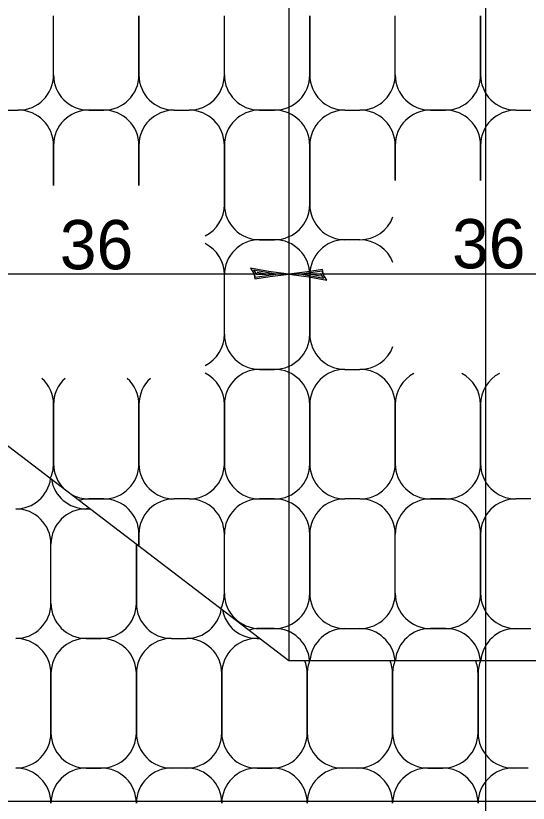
# Model space of a CAD drawing. Extents: x -0.02 to 2.83, y -0.09 to 1.83.
# Drawn here: x 0.8588 to 0.9801, y 0.7867 to 0.9732 of the extents above; entities that cross this region are included whole.
import ezdxf

# ---------------------------------------------------------------- set-up
doc = ezdxf.new("R2010")
doc.units = 0
doc.layers.add('RD_Pr_Roadway_Dimensions', color=7, linetype='Continuous')
doc.layers.add('SH_General_Details', color=7, linetype='Continuous')

msp = doc.modelspace()

# ---------------------------------------------------------------- linework, layer by layer
at = {"layer": 'RD_Pr_Roadway_Dimensions'}
for p, q in [((0.9233895842498139, 0.9119754394094153), (0.8350562509162321, 0.9119754394094153)), ((1.0167229175833956, 0.9119754394094153), (0.9233895842498139, 0.9119754394094153))]:
    msp.add_line(p, q, dxfattribs=at)
for points in [[(0.9151245842440023, 0.9120987727249666), (0.915402917590548, 0.910855439404647), (0.9188962509302393, 0.911390439391385), (0.9233895842498139, 0.9119754394094153), (0.9185912509230867, 0.912640439391385), (0.9143895842498139, 0.9133854393961534), (0.9151245842440023, 0.9120987727249666), (0.9154945842487707, 0.9112771060670419), (0.920371250913848, 0.9119854393998786), (0.9150412509111657, 0.9129271060625717), (0.9158279175823525, 0.9118687727252647), (0.9180662509268119, 0.9120121060612305), (0.9159112509159342, 0.9123404393995805)], [(0.9316545842556253, 0.9118537727395698), (0.9313762509291962, 0.9130987727249666), (0.927882917589505, 0.9125621060731515), (0.9233895842498139, 0.9119754394094153), (0.9281862509114638, 0.9113121060731514), (0.9323895842498139, 0.9105671060683831), (0.9316545842556253, 0.9118537727395698), (0.9312845842508569, 0.9126771060625716), (0.9264079175857797, 0.9119704393948121), (0.9317379175884619, 0.9110254394019648), (0.9309512509172753, 0.9120837727392718), (0.9287129175929323, 0.9119387727382287), (0.9308662509186163, 0.9116104393998786)]]:
    msp.add_lwpolyline(points, dxfattribs=at)
at = {"layer": 'SH_General_Details'}
for p, q in [((0.9700562509162322, 0.2684387727382287), (0.9700562509162322, 1.6240871060694262)), ((0.9233895842498139, 1.1570204394067332), (0.9233895842498139, 0.8205371060768767)), ((0.8677345842583075, 0.9591404393913849), (0.8677345842583075, 0.9731571060622736)), ((0.8677345842583075, 0.9591404393913849), (0.8677345842583075, 0.9731571060622736)), ((0.8677345842583075, 0.9591404393913849), (0.8677345842583075, 0.9731571060622736)), ((0.8879512509172752, 0.9591404393913849), (0.8879512509172752, 0.9731571060622736)), ((0.8879512509172752, 0.9731571060622736), (0.8879512509172752, 0.9591404393913849)), ((0.8879512509172752, 0.9731571060622736), (0.8879512509172752, 0.9591404393913849)), ((0.9081679175956144, 0.9591404393913849), (0.9081679175956144, 0.9731571060622736)), ((0.9081679175956144, 0.9591404393913849), (0.9081679175956144, 0.9731571060622736)), ((0.9081679175956144, 0.9591404393913849), (0.9081679175956144, 0.9731571060622736)), ((0.9283845842545823, 0.9591404393913849), (0.9283845842545823, 0.9731571060622736)), ((0.9283845842545823, 0.9731571060622736), (0.9283845842545823, 0.9591404393913849)), ((0.9283845842545823, 0.9731571060622736), (0.9283845842545823, 0.9591404393913849)), ((0.94860125091355, 0.9591404393913849), (0.94860125091355, 0.9731571060622736)), ((0.94860125091355, 0.9591404393913849), (0.94860125091355, 0.9731571060622736)), ((0.94860125091355, 0.9591404393913849), (0.94860125091355, 0.9731571060622736)), ((0.9688179175918892, 0.9591404393913849), (0.9688179175918892, 0.9731571060622736)), ((0.9688179175918892, 0.9731571060622736), (0.9688179175918892, 0.9591404393913849)), ((0.9688179175918892, 0.9731571060622736), (0.9688179175918892, 0.9591404393913849)), ((0.85585125091355, 0.9508071060578033), (0.8594012509254709, 0.9508071060578033)), ((0.85585125091355, 0.9508071060578033), (0.8594012509254709, 0.9508071060578033)), ((0.8760679175918892, 0.9508071060578033), (0.8796179175836936, 0.9508071060578033)), ((0.8760679175918892, 0.9508071060578033), (0.8796179175836936, 0.9508071060578033)), ((0.8796179175836936, 0.9508071060578033), (0.8760679175918892, 0.9508071060578033)), ((0.8962845842508569, 0.9508071060578033), (0.8998345842627778, 0.9508071060578033)), ((0.8962845842508569, 0.9508071060578033), (0.8998345842627778, 0.9508071060578033)), ((0.9165012509291962, 0.9508071060578033), (0.9200512509210005, 0.9508071060578033)), ((0.9165012509291962, 0.9508071060578033), (0.9200512509210005, 0.9508071060578033)), ((0.9200512509210005, 0.9508071060578033), (0.9165012509291962, 0.9508071060578033)), ((0.9367179175881639, 0.9508071060578033), (0.9402679175799683, 0.9508071060578033)), ((0.9367179175881639, 0.9508071060578033), (0.9402679175799683, 0.9508071060578033)), ((0.9569345842463866, 0.9508071060578033), (0.9604845842583075, 0.9508071060578033)), ((0.9569345842463866, 0.9508071060578033), (0.9604845842583075, 0.9508071060578033)), ((0.9604845842583075, 0.9508071060578033), (0.9569345842463866, 0.9508071060578033)), ((0.9771512509254708, 0.9508071060578033), (0.9807012509172752, 0.9508071060578033)), ((0.9771512509254708, 0.9508071060578033), (0.9807012509172752, 0.9508071060578033)), ((0.8677345842583075, 0.9424737727249666), (0.8677345842583075, 0.9329871060649558)), ((0.8677345842583075, 0.9329871060649558), (0.8677345842583075, 0.9424737727249666)), ((0.8879512509172752, 0.9424737727249666), (0.8879512509172752, 0.9329871060649558)), ((0.8879512509172752, 0.9329871060649558), (0.8879512509172752, 0.9424737727249666)), ((0.9081679175956144, 0.9424737727249666), (0.9081679175956144, 0.9284571060741945)), ((0.9081679175956144, 0.9284571060741945), (0.9081679175956144, 0.9424737727249666)), ((0.9283845842545823, 0.9424737727249666), (0.9283845842545823, 0.9284571060741945)), ((0.9283845842545823, 0.9284571060741945), (0.9283845842545823, 0.9424737727249666)), ((0.94860125091355, 0.9424737727249666), (0.94860125091355, 0.9341587727273508)), ((0.94860125091355, 0.9341587727273508), (0.94860125091355, 0.9424737727249666)), ((0.9688179175918892, 0.9424737727249666), (0.9688179175918892, 0.9341587727273508)), ((0.9688179175918892, 0.9341587727273508), (0.9688179175918892, 0.9424737727249666)), ((0.9165012509291962, 0.9201237727406129), (0.9200512509210005, 0.9201237727406129)), ((0.9200512509210005, 0.9201237727406129), (0.9165012509291962, 0.9201237727406129)), ((0.9402679175799683, 0.9201237727406129), (0.9367179175881639, 0.9201237727406129)), ((0.9402679175799683, 0.9201237727406129), (0.9367179175881639, 0.9201237727406129)), ((0.9081679175956144, 0.8977737727368875), (0.9081679175956144, 0.9117904394070312)), ((0.9081679175956144, 0.8977737727368875), (0.9081679175956144, 0.9117904394070312)), ((0.9081679175956144, 0.8977737727368875), (0.9081679175956144, 0.9117904394070312)), ((0.9283845842545823, 0.8977737727368875), (0.9283845842545823, 0.9117904394070312)), ((0.9283845842545823, 0.9117904394070312), (0.9283845842545823, 0.8977737727368875)), ((0.9283845842545823, 0.9117904394070312), (0.9283845842545823, 0.8977737727368875)), ((0.9165012509291962, 0.8894404394033059), (0.9200512509210005, 0.8894404394033059)), ((0.9165012509291962, 0.8894404394033059), (0.9200512509210005, 0.8894404394033059)), ((0.9200512509210005, 0.8894404394033059), (0.9165012509291962, 0.8894404394033059)), ((0.9367179175881639, 0.8894404394033059), (0.9402679175799683, 0.8894404394033059)), ((0.9367179175881639, 0.8894404394033059), (0.9402679175799683, 0.8894404394033059)), ((0.8350562509162321, 0.8879921060601874), (0.9233895842498139, 0.8205371060768767)), ((0.8677345842583075, 0.8811071060697242), (0.8677345842583075, 0.8670904393995805)), ((0.8677345842583075, 0.8670904393995805), (0.8677345842583075, 0.8811071060697242)), ((0.8879512509172752, 0.8811071060697242), (0.8879512509172752, 0.8670904393995805)), ((0.8879512509172752, 0.8670904393995805), (0.8879512509172752, 0.8811071060697242)), ((0.9081679175956144, 0.8811071060697242), (0.9081679175956144, 0.8670904393995805)), ((0.9081679175956144, 0.8670904393995805), (0.9081679175956144, 0.8811071060697242)), ((0.9283845842545823, 0.8811071060697242), (0.9283845842545823, 0.8670904393995805)), ((0.9283845842545823, 0.8670904393995805), (0.9283845842545823, 0.8811071060697242)), ((0.94860125091355, 0.8811071060697242), (0.94860125091355, 0.8670904393995805)), ((0.94860125091355, 0.8670904393995805), (0.94860125091355, 0.8811071060697242)), ((0.9688179175918892, 0.8811071060697242), (0.9688179175918892, 0.8670904393995805)), ((0.9688179175918892, 0.8670904393995805), (0.9688179175918892, 0.8811071060697242)), ((0.8760679175918892, 0.8587571060659989), (0.8796179175836936, 0.8587571060659989)), ((0.8796179175836936, 0.8587571060659989), (0.8760679175918892, 0.8587571060659989)), ((0.8998345842627778, 0.8587571060659989), (0.8962845842508569, 0.8587571060659989)), ((0.8998345842627778, 0.8587571060659989), (0.8962845842508569, 0.8587571060659989)), ((0.9165012509291962, 0.8587571060659989), (0.9200512509210005, 0.8587571060659989)), ((0.9200512509210005, 0.8587571060659989), (0.9165012509291962, 0.8587571060659989)), ((0.9402679175799683, 0.8587571060659989), (0.9367179175881639, 0.8587571060659989)), ((0.9402679175799683, 0.8587571060659989), (0.9367179175881639, 0.8587571060659989)), ((0.9569345842463866, 0.8587571060659989), (0.9604845842583075, 0.8587571060659989)), ((0.9604845842583075, 0.8587571060659989), (0.9569345842463866, 0.8587571060659989)), ((0.9807012509172752, 0.8587571060659989), (0.9771512509254708, 0.8587571060659989)), ((0.9807012509172752, 0.8587571060659989), (0.9771512509254708, 0.8587571060659989)), ((0.8754595842627778, 0.8564054393971964), (0.8764195842606917, 0.8564054393971964)), ((0.8764195842606917, 0.8564054393971964), (0.8754595842627778, 0.8564054393971964)), ((0.8879512509172752, 0.8475987727249666), (0.8879512509172752, 0.8504237727324172)), ((0.8879512509172752, 0.8504237727324172), (0.8879512509172752, 0.8475987727249666)), ((0.8879512509172752, 0.8504237727324172), (0.8879512509172752, 0.8475987727249666)), ((0.9081679175956144, 0.8364071060622736), (0.9081679175956144, 0.8504237727324172)), ((0.9081679175956144, 0.8364071060622736), (0.9081679175956144, 0.8504237727324172)), ((0.9081679175956144, 0.8364071060622736), (0.9081679175956144, 0.8504237727324172)), ((0.9283845842545823, 0.8364071060622736), (0.9283845842545823, 0.8504237727324172)), ((0.9283845842545823, 0.8504237727324172), (0.9283845842545823, 0.8364071060622736)), ((0.9283845842545823, 0.8504237727324172), (0.9283845842545823, 0.8364071060622736)), ((0.94860125091355, 0.8364071060622736), (0.94860125091355, 0.8504237727324172)), ((0.94860125091355, 0.8364071060622736), (0.94860125091355, 0.8504237727324172)), ((0.94860125091355, 0.8364071060622736), (0.94860125091355, 0.8504237727324172)), ((0.9688179175918892, 0.8364071060622736), (0.9688179175918892, 0.8504237727324172)), ((0.9688179175918892, 0.8504237727324172), (0.9688179175918892, 0.8364071060622736)), ((0.9688179175918892, 0.8504237727324172), (0.9688179175918892, 0.8364071060622736)), ((0.8671262509291962, 0.8340554393927261), (0.8671262509291962, 0.8480721060636147)), ((0.8671262509291962, 0.8340554393927261), (0.8671262509291962, 0.8480721060636147)), ((0.8671262509291962, 0.8340554393927261), (0.8671262509291962, 0.8480721060636147)), ((0.8873429175881639, 0.8340554393927261), (0.8873429175881639, 0.8480637727382286)), ((0.8873429175881639, 0.8480637727382286), (0.8873429175881639, 0.8340554393927261)), ((0.8873429175881639, 0.8480637727382286), (0.8873429175881639, 0.8340554393927261)), ((0.9165012509291962, 0.8280737727286919), (0.9200512509210005, 0.8280737727286919)), ((0.9165012509291962, 0.8280737727286919), (0.9200512509210005, 0.8280737727286919)), ((0.9200512509210005, 0.8280737727286919), (0.9165012509291962, 0.8280737727286919)), ((0.9367179175881639, 0.8280737727286919), (0.9402679175799683, 0.8280737727286919)), ((0.9367179175881639, 0.8280737727286919), (0.9402679175799683, 0.8280737727286919)), ((0.9569345842463866, 0.8280737727286919), (0.9604845842583075, 0.8280737727286919)), ((0.9569345842463866, 0.8280737727286919), (0.9604845842583075, 0.8280737727286919)), ((0.9604845842583075, 0.8280737727286919), (0.9569345842463866, 0.8280737727286919)), ((0.9771512509254708, 0.8280737727286919), (0.9807012509172752, 0.8280737727286919)), ((0.9771512509254708, 0.8280737727286919), (0.9807012509172752, 0.8280737727286919)), ((0.8754595842627778, 0.8257221060598894), (0.8790095842545822, 0.8257221060598894)), ((0.8754595842627778, 0.8257221060598894), (0.8790095842545822, 0.8257221060598894)), ((0.8790095842545822, 0.8257221060598894), (0.8754595842627778, 0.8257221060598894)), ((0.8956762509210006, 0.8257221060598894), (0.8992262509135499, 0.8257221060598894)), ((0.8956762509210006, 0.8257221060598894), (0.8992262509135499, 0.8257221060598894)), ((0.9158929175799683, 0.8257221060598894), (0.9165995842484728, 0.8257221060598894)), ((0.9158929175799683, 0.8257221060598894), (0.9165995842484728, 0.8257221060598894)), ((0.9165995842484728, 0.8257221060598894), (0.9158929175799683, 0.8257221060598894)), ((0.9233895842498139, 0.8205371060768767), (1.0167229175833956, 0.8205371060768767)), ((0.8671262509291962, 0.8173887727263077), (0.8671262509291962, 0.8033721060755357)), ((0.8671262509291962, 0.8033721060755357), (0.8671262509291962, 0.8173887727263077)), ((0.8873429175881639, 0.8173887727263077), (0.8873429175881639, 0.8033721060755357)), ((0.8873429175881639, 0.8033721060755357), (0.8873429175881639, 0.8173887727263077)), ((0.9075595842463866, 0.8173887727263077), (0.9075595842463866, 0.8033721060755357)), ((0.9075595842463866, 0.8033721060755357), (0.9075595842463866, 0.8173887727263077)), ((0.9277762509254709, 0.8173887727263077), (0.9277762509254709, 0.8033721060755357)), ((0.9277762509254709, 0.8033721060755357), (0.9277762509254709, 0.8173887727263077)), ((0.9479929175836935, 0.8173887727263077), (0.9479929175836935, 0.8033721060755357)), ((0.9479929175836935, 0.8033721060755357), (0.9479929175836935, 0.8173887727263077)), ((0.9682095842627778, 0.8173887727263077), (0.9682095842627778, 0.8033721060755357)), ((0.9682095842627778, 0.8033721060755357), (0.9682095842627778, 0.8173887727263077)), ((0.8754595842627778, 0.7950387727419539), (0.8790095842545822, 0.7950387727419539)), ((0.8790095842545822, 0.7950387727419539), (0.8754595842627778, 0.7950387727419539)), ((0.8992262509135499, 0.7950387727419539), (0.8956762509210006, 0.7950387727419539)), ((0.8992262509135499, 0.7950387727419539), (0.8956762509210006, 0.7950387727419539)), ((0.9158929175799683, 0.7950387727419539), (0.9194429175918892, 0.7950387727419539)), ((0.9194429175918892, 0.7950387727419539), (0.9158929175799683, 0.7950387727419539)), ((0.9396595842508569, 0.7950387727419539), (0.9361095842583075, 0.7950387727419539)), ((0.9396595842508569, 0.7950387727419539), (0.9361095842583075, 0.7950387727419539)), ((0.9563262509172752, 0.7950387727419539), (0.9598762509291962, 0.7950387727419539)), ((0.9598762509291962, 0.7950387727419539), (0.9563262509172752, 0.7950387727419539)), ((0.9800929175881639, 0.7950387727419539), (0.9765429175956145, 0.7950387727419539)), ((0.9800929175881639, 0.7950387727419539), (0.9765429175956145, 0.7950387727419539)), ((0.5718445842532411, 0.7872037727440401), (1.3682712509302393, 0.7872037727440401))]:
    msp.add_line(p, q, dxfattribs=at)
for centre, start, end in [((0.8594015016024903, 0.9591407145860299), 270, 360), ((0.8760681682689085, 0.9591407145860299), 180, 270), ((0.879618168261458, 0.9591407145860299), 270, 360), ((0.8962848349278763, 0.9591407145860299), 180, 270), ((0.8998348349397972, 0.9591407145860299), 270, 360), ((0.9165015016062156, 0.9591407145860299), 180, 270), ((0.9200515015987649, 0.9591407145860299), 270, 360), ((0.9367181682651833, 0.9591407145860299), 180, 270), ((0.9402681682771041, 0.9591407145860299), 270, 360), ((0.9569348349435225, 0.9591407145860299), 180, 270), ((0.960484834936072, 0.9591407145860299), 270, 360), ((0.9771515016024902, 0.9591407145860299), 180, 270), ((0.8594015016024903, 0.9424740479196115), 0, 90), ((0.8760681682689085, 0.9424740479196115), 90, 180), ((0.879618168261458, 0.9424740479196115), 0, 90), ((0.8962848349278763, 0.9424740479196115), 90, 180), ((0.8998348349397972, 0.9424740479196115), 0, 90), ((0.9165015016062156, 0.9424740479196115), 90, 180), ((0.9200515015987649, 0.9424740479196115), 0, 90), ((0.9367181682651833, 0.9424740479196115), 90, 180), ((0.9402681682771041, 0.9424740479196115), 0, 90), ((0.9569348349435225, 0.9424740479196115), 90, 180), ((0.960484834936072, 0.9424740479196115), 0, 90), ((0.9771515016024902, 0.9424740479196115), 90, 180), ((0.8998348349397972, 0.9284573812688395), 296.8463972222222, 360), ((0.9165015016062156, 0.9284573812688395), 180, 270), ((0.9200515015987649, 0.9284573812688395), 270, 360), ((0.9367181682651833, 0.9284573812688395), 180, 270), ((0.9402681682771041, 0.9284573812688395), 270, 339.5209527777778), ((0.8998348349397972, 0.911790714601676), 0, 63.15360277777779), ((0.9165015016062156, 0.911790714601676), 90, 180), ((0.9200515015987649, 0.911790714601676), 0, 90), ((0.9367181682651833, 0.911790714601676), 90, 180), ((0.9402681682771041, 0.911790714601676), 20.47904722222222, 90), ((0.8998348349397972, 0.8977740479315325), 296.8463972222222, 360), ((0.9165015016062156, 0.8977740479315325), 180, 270), ((0.9200515015987649, 0.8977740479315325), 270, 360), ((0.9367181682651833, 0.8977740479315325), 180, 270), ((0.9402681682771041, 0.8977740479315325), 270, 339.5209527777778), ((0.9165015016062156, 0.881107381264369), 90, 180), ((0.9200515015987649, 0.881107381264369), 0, 90), ((0.9367181682651833, 0.881107381264369), 90, 180), ((0.9402681682771041, 0.881107381264369), 0, 90), ((0.8998348349397972, 0.881107381264369), 0, 63.15360277777779), ((0.9569348349435225, 0.881107381264369), 117.87126388888888, 180), ((0.960484834936072, 0.881107381264369), 0, 62.128736111111095), ((0.9771515016024902, 0.881107381264369), 117.87126388888888, 180), ((0.8594015016024903, 0.881107381264369), 0, 48.021872222222214), ((0.8760681682689085, 0.881107381264369), 131.9781277777778, 180), ((0.879618168261458, 0.881107381264369), 0, 48.021872222222214), ((0.8962848349278763, 0.881107381264369), 131.9781277777778, 180), ((0.8594015016024903, 0.8670907145942255), 335.36490833333335, 360), ((0.8760681682689085, 0.8670907145942255), 180, 226.06943055555556), ((0.879618168261458, 0.8670907145942255), 270, 360), ((0.8962848349278763, 0.8670907145942255), 180, 270), ((0.8998348349397972, 0.8670907145942255), 270, 360), ((0.9165015016062156, 0.8670907145942255), 180, 270), ((0.9200515015987649, 0.8670907145942255), 270, 360), ((0.9367181682651833, 0.8670907145942255), 180, 270), ((0.9402681682771041, 0.8670907145942255), 270, 360), ((0.9569348349435225, 0.8670907145942255), 180, 270), ((0.960484834936072, 0.8670907145942255), 270, 360), ((0.9771515016024902, 0.8670907145942255), 180, 270), ((0.8587931682733789, 0.8647390479246779), 270, 351.90636666666666), ((0.8754598349397972, 0.8647390479246779), 189.09014444444443, 270), ((0.8760681682689085, 0.8670907145942255), 239.19685833333335, 270), ((0.8760681682689085, 0.8504240479270622), 90, 106.04303055555556), ((0.879618168261458, 0.8504240479270622), 0, 90), ((0.8962848349278763, 0.8504240479270622), 90, 180), ((0.8998348349397972, 0.8504240479270622), 0, 90), ((0.9165015016062156, 0.8504240479270622), 90, 180), ((0.9200515015987649, 0.8504240479270622), 0, 90), ((0.9367181682651833, 0.8504240479270622), 90, 180), ((0.9402681682771041, 0.8504240479270622), 0, 90), ((0.9569348349435225, 0.8504240479270622), 90, 180), ((0.960484834936072, 0.8504240479270622), 0, 90), ((0.9771515016024902, 0.8504240479270622), 90, 180), ((0.8587931682733789, 0.8480723812582597), 0, 90), ((0.8754598349397972, 0.8480723812582597), 90, 180), ((0.8998348349397972, 0.8364073812569185), 334.2845972222222, 360), ((0.9165015016062156, 0.8364073812569185), 180, 270), ((0.9200515015987649, 0.8364073812569185), 270, 360), ((0.9367181682651833, 0.8364073812569185), 180, 270), ((0.9402681682771041, 0.8364073812569185), 270, 360), ((0.9569348349435225, 0.8364073812569185), 180, 270), ((0.960484834936072, 0.8364073812569185), 270, 360), ((0.9771515016024902, 0.8364073812569185), 180, 270), ((0.8587931682733789, 0.8340557145873709), 270, 360), ((0.8754598349397972, 0.8340557145873709), 180, 270), ((0.8790098349316016, 0.8340557145873709), 270, 360), ((0.895676501598765, 0.8340557145873709), 180, 270), ((0.8992265016106858, 0.8340557145873709), 270, 350.7028444444444), ((0.9158931682771042, 0.8340557145873709), 190.645325, 270), ((0.9165015016062156, 0.8197407145897552), 90.00000000000006, 107.34724166666672), ((0.9200515015987649, 0.8197407145897552), 5.485866666666652, 90), ((0.9367181682651833, 0.8197407145897552), 90, 174.51413333333335), ((0.9402681682771041, 0.8197407145897552), 5.485866666666652, 90), ((0.9569348349435225, 0.8197407145897552), 90, 174.51413333333335), ((0.960484834936072, 0.8197407145897552), 5.485866666666652, 90), ((0.9771515016024902, 0.8197407145897552), 90, 174.51413333333335), ((0.8587931682733789, 0.8173890479209527), 0, 90), ((0.8754598349397972, 0.8173890479209527), 90, 180), ((0.8790098349316016, 0.8173890479209527), 0, 90), ((0.895676501598765, 0.8173890479209527), 90, 180), ((0.8992265016106858, 0.8173890479209527), 0, 90), ((0.9158931682771042, 0.8173890479209527), 90, 180), ((0.9194431682689086, 0.8173890479209527), 0, 22.19748888888887), ((0.9361098349360719, 0.8173890479209527), 157.8025111111111, 180), ((0.9396598349278763, 0.8173890479209527), 0, 22.19748888888887), ((0.9563265015942946, 0.8173890479209527), 157.8025111111111, 180), ((0.9598765016062155, 0.8173890479209527), 0, 22.19748888888887), ((0.976543168273379, 0.8173890479209527), 157.8025111111111, 180), ((0.8587931682733789, 0.8033723812500639), 270, 360), ((0.8754598349397972, 0.8033723812500639), 180, 270), ((0.8790098349316016, 0.8033723812500639), 270, 360), ((0.895676501598765, 0.8033723812500639), 180, 270), ((0.8992265016106858, 0.8033723812500639), 270, 360), ((0.9158931682771042, 0.8033723812500639), 180, 270), ((0.9194431682689086, 0.8033723812500639), 270, 360), ((0.9361098349360719, 0.8033723812500639), 180, 270), ((0.9396598349278763, 0.8033723812500639), 270, 360), ((0.9563265015942946, 0.8033723812500639), 180, 270), ((0.9598765016062155, 0.8033723812500639), 270, 360), ((0.976543168273379, 0.8033723812500639), 180, 270), ((0.8587931682733789, 0.7867057145836457), 0, 90), ((0.8754598349397972, 0.7867057145836457), 90, 180), ((0.8790098349316016, 0.7867057145836457), 0, 90), ((0.895676501598765, 0.7867057145836457), 90, 180), ((0.8992265016106858, 0.7867057145836457), 0, 90), ((0.9158931682771042, 0.7867057145836457), 90, 180), ((0.9194431682689086, 0.7867057145836457), 0, 90), ((0.9361098349360719, 0.7867057145836457), 90, 180), ((0.9396598349278763, 0.7867057145836457), 0, 90), ((0.9563265015942946, 0.7867057145836457), 90, 180), ((0.9598765016062155, 0.7867057145836457), 0, 90), ((0.976543168273379, 0.7867057145836457), 90, 180)]:
    msp.add_arc(centre, 0.008333333333333331, start, end, dxfattribs=at)

# ---------------------------------------------------------------- texts
at = {"layer": 'RD_Pr_Roadway_Dimensions'}
for p in [(0.8692257149088767, 0.913124673864811), (0.9620673815678444, 0.9133513405336136)]:
    msp.add_text('36', height=0.011666669999999999, dxfattribs=at).set_placement(p)

doc.saveas('drawing.dxf')
